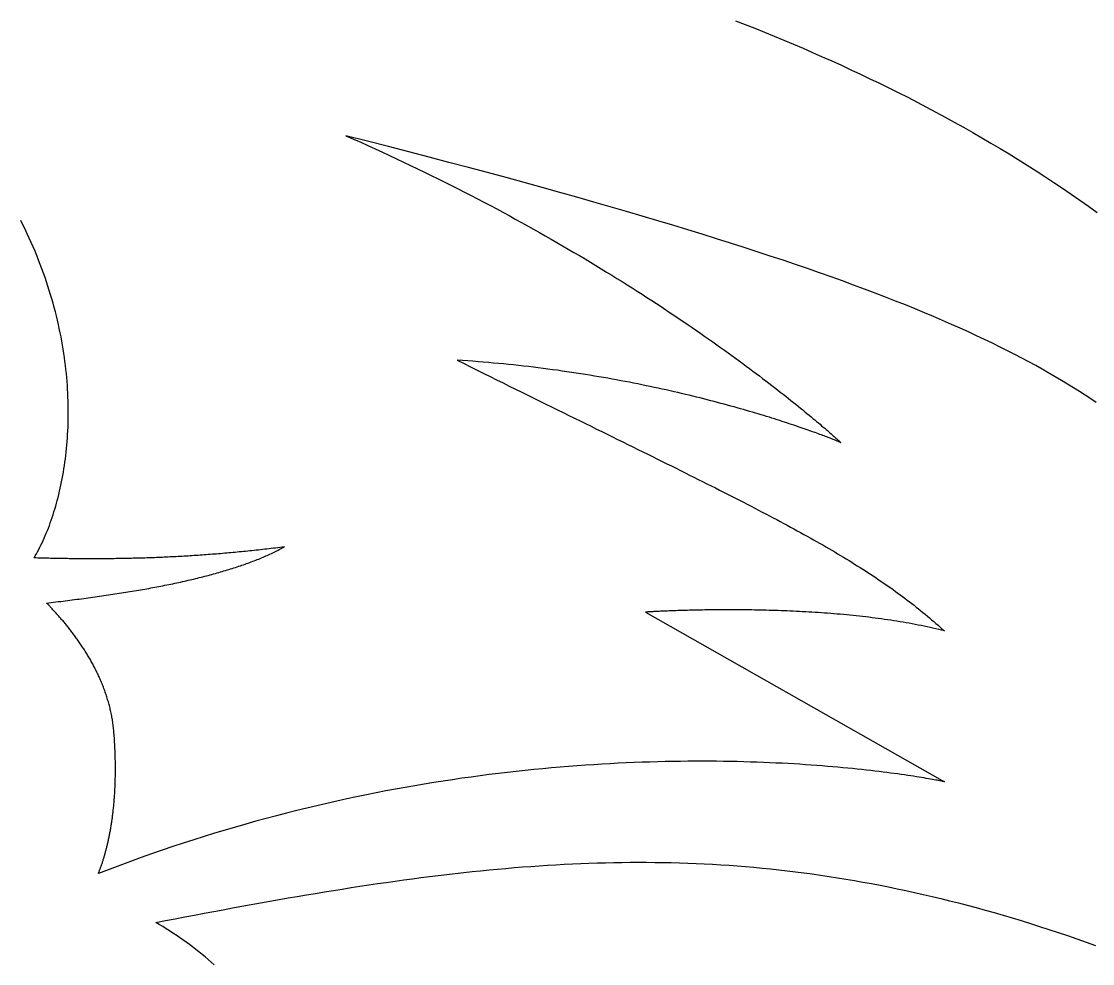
# Model space of a CAD drawing. Extents: x 5 to 105, y 2 to 136.
# Drawn here: x 74.37 to 82.95, y 95.06 to 102.6 of the extents above; entities that cross this region are included whole.
import ezdxf

# ---------------------------------------------------------------- set-up
doc = ezdxf.new("R2010")
doc.units = 0
doc.layers.get('0').update_dxf_attribs({"linetype": 'CONTINUOUS'})

msp = doc.modelspace()

# ---------------------------------------------------------------- linework, layer by layer
at = {"color": 7}
msp.add_lwpolyline([(79.3676, 97.8715), (81.7599, 96.5143)], dxfattribs=at)
for points in [[(80.0867, 102.603, 0), (80.1643, 102.573, 0), (80.2418, 102.543, 0), (80.3193, 102.512, 0), (80.3966, 102.48, 0), (80.4739, 102.448, 0), (80.5511, 102.416, 0), (80.6282, 102.383, 0), (80.7052, 102.35, 0), (80.782, 102.316, 0), (80.8587, 102.282, 0), (80.9353, 102.247, 0), (81.0117, 102.212, 0), (81.0879, 102.176, 0), (81.164, 102.14, 0), (81.2399, 102.104, 0), (81.3156, 102.067, 0), (81.3911, 102.029, 0), (81.4664, 101.991, 0), (81.5415, 101.952, 0), (81.6163, 101.913, 0), (81.691, 101.873, 0), (81.7654, 101.833, 0), (81.8395, 101.793, 0), (81.9134, 101.751, 0), (81.987, 101.71, 0), (82.0603, 101.667, 0), (82.1333, 101.625, 0), (82.2061, 101.581, 0), (82.2785, 101.538, 0), (82.3506, 101.493, 0), (82.4224, 101.448, 0), (82.4939, 101.403, 0), (82.565, 101.357, 0), (82.6358, 101.31, 0), (82.7062, 101.263, 0), (82.7762, 101.216, 0), (82.8459, 101.168, 0), (82.9152, 101.119, 0), (82.984, 101.07, 0)], [(82.9769, 99.5485, 0), (82.9326, 99.5781, 0), (82.8875, 99.6077, 0), (82.8415, 99.6372, 0), (82.7945, 99.6667, 0), (82.7466, 99.6962, 0), (82.6977, 99.7257, 0), (82.6477, 99.7552, 0), (82.5967, 99.7848, 0), (82.5445, 99.8143, 0), (82.4912, 99.8439, 0), (82.4367, 99.8736, 0), (82.3809, 99.9032, 0), (82.3239, 99.933, 0), (82.2655, 99.9628, 0), (82.2058, 99.9927, 0), (82.1447, 100.023, 0), (82.0821, 100.053, 0), (82.0181, 100.083, 0), (81.9525, 100.113, 0), (81.8854, 100.144, 0), (81.8167, 100.174, 0), (81.7463, 100.205, 0), (81.6743, 100.236, 0), (81.6006, 100.267, 0), (81.5251, 100.298, 0), (81.4478, 100.329, 0), (81.3687, 100.36, 0), (81.2877, 100.392, 0), (81.2048, 100.424, 0), (81.12, 100.456, 0), (81.0332, 100.488, 0), (80.9443, 100.521, 0), (80.8534, 100.553, 0), (80.7604, 100.586, 0), (80.6652, 100.62, 0), (80.5678, 100.653, 0), (80.4682, 100.687, 0), (80.3664, 100.721, 0), (80.2622, 100.755, 0), (80.1557, 100.789, 0), (80.0468, 100.824, 0), (79.9355, 100.859, 0), (79.8217, 100.895, 0), (79.7054, 100.931, 0), (79.5866, 100.967, 0), (79.4652, 101.003, 0), (79.3412, 101.04, 0), (79.2145, 101.077, 0), (79.0851, 101.115, 0), (78.953, 101.153, 0), (78.8181, 101.191, 0), (78.6804, 101.229, 0), (78.5399, 101.268, 0), (78.3964, 101.308, 0), (78.25, 101.348, 0), (78.1007, 101.388, 0), (77.9483, 101.429, 0), (77.7928, 101.47, 0), (77.6343, 101.512, 0), (77.4727, 101.554, 0), (77.3078, 101.596, 0), (77.1398, 101.639, 0), (76.9685, 101.683, 0)], [(76.9685, 101.683, 0), (77.0276, 101.657, 0), (77.0862, 101.631, 0), (77.1445, 101.604, 0), (77.2024, 101.578, 0), (77.2599, 101.552, 0), (77.317, 101.526, 0), (77.3736, 101.499, 0), (77.4299, 101.473, 0), (77.4858, 101.446, 0), (77.5413, 101.419, 0), (77.5964, 101.393, 0), (77.651, 101.366, 0), (77.7053, 101.339, 0), (77.7591, 101.313, 0), (77.8126, 101.286, 0), (77.8656, 101.259, 0), (77.9183, 101.232, 0), (77.9705, 101.205, 0), (78.0223, 101.178, 0), (78.0736, 101.151, 0), (78.1246, 101.125, 0), (78.1752, 101.098, 0), (78.2253, 101.071, 0), (78.275, 101.044, 0), (78.3243, 101.017, 0), (78.3732, 100.99, 0), (78.4216, 100.963, 0), (78.4696, 100.937, 0), (78.5172, 100.91, 0), (78.5644, 100.883, 0), (78.6112, 100.856, 0), (78.6575, 100.83, 0), (78.7034, 100.803, 0), (78.7488, 100.777, 0), (78.7938, 100.75, 0), (78.8384, 100.724, 0), (78.8826, 100.698, 0), (78.9263, 100.672, 0), (78.9696, 100.645, 0), (79.0124, 100.619, 0), (79.0548, 100.593, 0), (79.0968, 100.568, 0), (79.1383, 100.542, 0), (79.1794, 100.516, 0), (79.22, 100.491, 0), (79.2602, 100.465, 0), (79.2999, 100.44, 0), (79.3392, 100.415, 0), (79.3781, 100.39, 0), (79.4165, 100.365, 0), (79.4544, 100.34, 0), (79.4919, 100.316, 0), (79.529, 100.291, 0), (79.5656, 100.267, 0), (79.6017, 100.243, 0), (79.6374, 100.219, 0), (79.6726, 100.195, 0), (79.7073, 100.171, 0), (79.7416, 100.148, 0), (79.7755, 100.124, 0), (79.8088, 100.101, 0), (79.8418, 100.078, 0), (79.8742, 100.056, 0), (79.9062, 100.033, 0), (79.9377, 100.011, 0), (79.9687, 99.9888, 0), (79.9993, 99.9669, 0), (80.0294, 99.9453, 0), (80.059, 99.9238, 0), (80.0882, 99.9026, 0), (80.1169, 99.8817, 0), (80.1451, 99.861, 0), (80.1728, 99.8405, 0), (80.2001, 99.8202, 0), (80.2269, 99.8003, 0), (80.2532, 99.7806, 0), (80.279, 99.7611, 0), (80.3043, 99.7419, 0), (80.3291, 99.723, 0), (80.3535, 99.7044, 0), (80.3774, 99.686, 0), (80.4008, 99.6679, 0), (80.4237, 99.6502, 0), (80.4461, 99.6327, 0), (80.468, 99.6155, 0), (80.4895, 99.5986, 0), (80.5104, 99.5821, 0), (80.5308, 99.5658, 0), (80.5508, 99.5499, 0), (80.5702, 99.5343, 0), (80.5892, 99.519, 0), (80.6077, 99.5041, 0), (80.6256, 99.4895, 0), (80.6431, 99.4752, 0), (80.66, 99.4613, 0), (80.6765, 99.4478, 0), (80.6924, 99.4346, 0), (80.7079, 99.4218, 0), (80.7228, 99.4093, 0), (80.7372, 99.3972, 0), (80.7511, 99.3855, 0), (80.7645, 99.3742, 0), (80.7774, 99.3632, 0), (80.7898, 99.3527, 0), (80.8017, 99.3425, 0), (80.813, 99.3327, 0), (80.8239, 99.3234, 0), (80.8342, 99.3144, 0), (80.844, 99.3059, 0), (80.8533, 99.2978, 0), (80.862, 99.2901, 0), (80.8703, 99.2829, 0), (80.878, 99.276, 0), (80.8852, 99.2697, 0), (80.8919, 99.2637, 0), (80.898, 99.2582, 0), (80.9036, 99.2532, 0), (80.9087, 99.2486, 0), (80.9132, 99.2445, 0), (80.9173, 99.2408, 0), (80.9208, 99.2376, 0), (80.9237, 99.2349, 0), (80.9261, 99.2327, 0), (80.928, 99.231, 0), (80.9294, 99.2297, 0), (80.9302, 99.229, 0), (80.9304, 99.2287, 0)], [(74.4707, 98.3051, 0), (74.4802, 98.3213, 0), (74.4896, 98.3379, 0), (74.4988, 98.3549, 0), (74.508, 98.3722, 0), (74.5171, 98.3899, 0), (74.526, 98.4079, 0), (74.5349, 98.4263, 0), (74.5436, 98.4451, 0), (74.5522, 98.4642, 0), (74.5607, 98.4836, 0), (74.569, 98.5034, 0), (74.5772, 98.5235, 0), (74.5852, 98.5439, 0), (74.5931, 98.5647, 0), (74.6009, 98.5858, 0), (74.6085, 98.6072, 0), (74.6159, 98.6289, 0), (74.6232, 98.651, 0), (74.6303, 98.6734, 0), (74.6372, 98.696, 0), (74.644, 98.719, 0), (74.6506, 98.7422, 0), (74.657, 98.7658, 0), (74.6632, 98.7897, 0), (74.6692, 98.8138, 0), (74.675, 98.8382, 0), (74.6806, 98.8629, 0), (74.686, 98.8879, 0), (74.6912, 98.9132, 0), (74.6962, 98.9387, 0), (74.701, 98.9645, 0), (74.7055, 98.9906, 0), (74.7099, 99.0169, 0), (74.7139, 99.0435, 0), (74.7178, 99.0703, 0), (74.7214, 99.0974, 0), (74.7248, 99.1247, 0), (74.7279, 99.1522, 0), (74.7308, 99.18, 0), (74.7334, 99.2081, 0), (74.7358, 99.2363, 0), (74.7379, 99.2648, 0), (74.7398, 99.2936, 0), (74.7413, 99.3225, 0), (74.7426, 99.3516, 0), (74.7436, 99.381, 0), (74.7444, 99.4106, 0), (74.7448, 99.4404, 0), (74.7449, 99.4703, 0), (74.7448, 99.5005, 0), (74.7443, 99.5309, 0), (74.7436, 99.5615, 0), (74.7425, 99.5922, 0), (74.7411, 99.6232, 0), (74.7394, 99.6543, 0), (74.7374, 99.6856, 0), (74.7351, 99.717, 0), (74.7324, 99.7487, 0), (74.7294, 99.7805, 0), (74.7261, 99.8124, 0), (74.7224, 99.8446, 0), (74.7183, 99.8768, 0), (74.714, 99.9093, 0), (74.7092, 99.9419, 0), (74.7041, 99.9746, 0), (74.6987, 100.007, 0), (74.6928, 100.04, 0), (74.6866, 100.074, 0), (74.6801, 100.107, 0), (74.6731, 100.14, 0), (74.6658, 100.174, 0), (74.6581, 100.207, 0), (74.6499, 100.241, 0), (74.6414, 100.275, 0), (74.6325, 100.309, 0), (74.6232, 100.343, 0), (74.6135, 100.377, 0), (74.6033, 100.411, 0), (74.5928, 100.446, 0), (74.5818, 100.48, 0), (74.5704, 100.515, 0), (74.5586, 100.549, 0), (74.5463, 100.584, 0), (74.5336, 100.619, 0), (74.5204, 100.654, 0), (74.5068, 100.689, 0), (74.4928, 100.724, 0), (74.4783, 100.759, 0), (74.4633, 100.794, 0), (74.4479, 100.829, 0), (74.432, 100.864, 0), (74.4157, 100.899, 0), (74.3988, 100.935, 0), (74.3815, 100.97, 0), (74.3637, 101.005, 0)], [(80.9304, 99.2287, 0), (80.9302, 99.2288, 0), (80.9295, 99.2291, 0), (80.9283, 99.2296, 0), (80.9266, 99.2303, 0), (80.9245, 99.2312, 0), (80.9219, 99.2323, 0), (80.9188, 99.2336, 0), (80.9153, 99.235, 0), (80.9113, 99.2366, 0), (80.9069, 99.2384, 0), (80.902, 99.2404, 0), (80.8966, 99.2426, 0), (80.8908, 99.2449, 0), (80.8845, 99.2474, 0), (80.8778, 99.25, 0), (80.8707, 99.2529, 0), (80.8631, 99.2558, 0), (80.855, 99.259, 0), (80.8466, 99.2622, 0), (80.8377, 99.2657, 0), (80.8283, 99.2692, 0), (80.8186, 99.273, 0), (80.8084, 99.2768, 0), (80.7977, 99.2808, 0), (80.7867, 99.2849, 0), (80.7752, 99.2892, 0), (80.7633, 99.2936, 0), (80.751, 99.2981, 0), (80.7383, 99.3028, 0), (80.7252, 99.3075, 0), (80.7117, 99.3124, 0), (80.6977, 99.3174, 0), (80.6834, 99.3225, 0), (80.6686, 99.3277, 0), (80.6535, 99.333, 0), (80.6379, 99.3384, 0), (80.622, 99.344, 0), (80.6056, 99.3496, 0), (80.5889, 99.3553, 0), (80.5718, 99.3611, 0), (80.5543, 99.367, 0), (80.5364, 99.373, 0), (80.5181, 99.379, 0), (80.4995, 99.3851, 0), (80.4804, 99.3914, 0), (80.461, 99.3977, 0), (80.4413, 99.404, 0), (80.4211, 99.4104, 0), (80.4006, 99.4169, 0), (80.3797, 99.4235, 0), (80.3585, 99.4301, 0), (80.3369, 99.4368, 0), (80.3149, 99.4435, 0), (80.2926, 99.4503, 0), (80.27, 99.4571, 0), (80.2469, 99.464, 0), (80.2236, 99.4709, 0), (80.1999, 99.4778, 0), (80.1758, 99.4848, 0), (80.1514, 99.4918, 0), (80.1267, 99.4989, 0), (80.1016, 99.506, 0), (80.0762, 99.5131, 0), (80.0504, 99.5202, 0), (80.0243, 99.5273, 0), (79.9979, 99.5345, 0), (79.9712, 99.5417, 0), (79.9442, 99.5489, 0), (79.9168, 99.556, 0), (79.8891, 99.5632, 0), (79.8611, 99.5704, 0), (79.8328, 99.5776, 0), (79.8041, 99.5848, 0), (79.7752, 99.592, 0), (79.7459, 99.5992, 0), (79.7164, 99.6063, 0), (79.6865, 99.6135, 0), (79.6564, 99.6206, 0), (79.6259, 99.6277, 0), (79.5952, 99.6348, 0), (79.5641, 99.6418, 0), (79.5328, 99.6489, 0), (79.5012, 99.6559, 0), (79.4693, 99.6628, 0), (79.4371, 99.6697, 0), (79.4046, 99.6766, 0), (79.3718, 99.6834, 0), (79.3388, 99.6902, 0), (79.3055, 99.6969, 0), (79.2719, 99.7036, 0), (79.2381, 99.7102, 0), (79.204, 99.7168, 0), (79.1696, 99.7233, 0), (79.135, 99.7297, 0), (79.1001, 99.7361, 0), (79.0649, 99.7424, 0), (79.0295, 99.7486, 0), (78.9938, 99.7548, 0), (78.9579, 99.7608, 0), (78.9217, 99.7668, 0), (78.8853, 99.7727, 0), (78.8487, 99.7785, 0), (78.8118, 99.7843, 0), (78.7746, 99.7899, 0), (78.7372, 99.7954, 0), (78.6996, 99.8008, 0), (78.6618, 99.8062, 0), (78.6237, 99.8114, 0), (78.5854, 99.8165, 0), (78.5469, 99.8215, 0), (78.5081, 99.8264, 0), (78.4692, 99.8312, 0), (78.43, 99.8358, 0), (78.3906, 99.8404, 0), (78.3509, 99.8448, 0), (78.3111, 99.849, 0), (78.2711, 99.8532, 0), (78.2308, 99.8572, 0), (78.1904, 99.8611, 0), (78.1497, 99.8648, 0), (78.1089, 99.8684, 0), (78.0678, 99.8718, 0), (78.0266, 99.8751, 0), (77.9851, 99.8783, 0), (77.9435, 99.8813, 0), (77.9017, 99.8841, 0), (77.8597, 99.8868, 0)], [(77.8597, 99.8868, 0), (77.9135, 99.86, 0), (77.9668, 99.8336, 0), (78.0196, 99.8074, 0), (78.0719, 99.7815, 0), (78.1237, 99.7558, 0), (78.175, 99.7304, 0), (78.2258, 99.7053, 0), (78.2761, 99.6805, 0), (78.326, 99.6559, 0), (78.3753, 99.6315, 0), (78.4242, 99.6074, 0), (78.4725, 99.5836, 0), (78.5205, 99.56, 0), (78.5679, 99.5366, 0), (78.6149, 99.5135, 0), (78.6614, 99.4906, 0), (78.7074, 99.4679, 0), (78.753, 99.4455, 0), (78.7982, 99.4233, 0), (78.8429, 99.4013, 0), (78.8871, 99.3796, 0), (78.9309, 99.3581, 0), (78.9743, 99.3367, 0), (79.0172, 99.3156, 0), (79.0597, 99.2947, 0), (79.1018, 99.274, 0), (79.1435, 99.2535, 0), (79.1847, 99.2333, 0), (79.2255, 99.2132, 0), (79.2659, 99.1933, 0), (79.3059, 99.1736, 0), (79.3455, 99.1541, 0), (79.3846, 99.1347, 0), (79.4234, 99.1156, 0), (79.4618, 99.0966, 0), (79.4998, 99.0778, 0), (79.5374, 99.0592, 0), (79.5746, 99.0407, 0), (79.6114, 99.0225, 0), (79.6478, 99.0043, 0), (79.6839, 98.9864, 0), (79.7196, 98.9686, 0), (79.7549, 98.9509, 0), (79.7899, 98.9335, 0), (79.8245, 98.9161, 0), (79.8587, 98.8989, 0), (79.8926, 98.8819, 0), (79.9262, 98.865, 0), (79.9593, 98.8482, 0), (79.9922, 98.8316, 0), (80.0247, 98.8151, 0), (80.0568, 98.7987, 0), (80.0887, 98.7824, 0), (80.1202, 98.7663, 0), (80.1513, 98.7503, 0), (80.1822, 98.7344, 0), (80.2127, 98.7187, 0), (80.2429, 98.703, 0), (80.2728, 98.6874, 0), (80.3024, 98.672, 0), (80.3316, 98.6566, 0), (80.3606, 98.6414, 0), (80.3893, 98.6262, 0), (80.4177, 98.6112, 0), (80.4457, 98.5962, 0), (80.4735, 98.5813, 0), (80.501, 98.5665, 0), (80.5283, 98.5518, 0), (80.5552, 98.5372, 0), (80.5819, 98.5226, 0), (80.6083, 98.5081, 0), (80.6344, 98.4937, 0), (80.6603, 98.4794, 0), (80.6859, 98.4651, 0), (80.7112, 98.4508, 0), (80.7363, 98.4367, 0), (80.7612, 98.4226, 0), (80.7858, 98.4085, 0), (80.8101, 98.3945, 0), (80.8342, 98.3805, 0), (80.8581, 98.3666, 0), (80.8817, 98.3527, 0), (80.9051, 98.3388, 0), (80.9283, 98.325, 0), (80.9513, 98.3112, 0), (80.974, 98.2975, 0), (80.9965, 98.2837, 0), (81.0188, 98.27, 0), (81.0409, 98.2563, 0), (81.0628, 98.2427, 0), (81.0845, 98.229, 0), (81.106, 98.2154, 0), (81.1273, 98.2017, 0), (81.1484, 98.1881, 0), (81.1693, 98.1744, 0), (81.1901, 98.1608, 0), (81.2106, 98.1471, 0), (81.231, 98.1335, 0), (81.2512, 98.1198, 0), (81.2712, 98.1061, 0), (81.2911, 98.0924, 0), (81.3108, 98.0787, 0), (81.3303, 98.065, 0), (81.3497, 98.0512, 0), (81.3689, 98.0374, 0), (81.388, 98.0236, 0), (81.4069, 98.0098, 0), (81.4257, 97.9959, 0), (81.4443, 97.9819, 0), (81.4628, 97.9679, 0), (81.4812, 97.9539, 0), (81.4994, 97.9398, 0), (81.5175, 97.9257, 0), (81.5355, 97.9115, 0), (81.5534, 97.8973, 0), (81.5712, 97.883, 0), (81.5888, 97.8686, 0), (81.6063, 97.8542, 0), (81.6238, 97.8397, 0), (81.6411, 97.8251, 0), (81.6583, 97.8105, 0), (81.6755, 97.7957, 0), (81.6925, 97.7809, 0), (81.7095, 97.766, 0), (81.7264, 97.751, 0), (81.7431, 97.736, 0), (81.7599, 97.7208, 0)], [(76.4751, 98.3926, 0), (76.4575, 98.3904, 0), (76.44, 98.3882, 0), (76.4225, 98.3861, 0), (76.405, 98.3839, 0), (76.3876, 98.3819, 0), (76.3703, 98.3798, 0), (76.3529, 98.3778, 0), (76.3356, 98.3758, 0), (76.3184, 98.3738, 0), (76.3011, 98.3719, 0), (76.2839, 98.37, 0), (76.2668, 98.3681, 0), (76.2497, 98.3663, 0), (76.2326, 98.3644, 0), (76.2156, 98.3627, 0), (76.1986, 98.3609, 0), (76.1816, 98.3592, 0), (76.1647, 98.3575, 0), (76.1478, 98.3558, 0), (76.131, 98.3541, 0), (76.1141, 98.3525, 0), (76.0973, 98.3509, 0), (76.0806, 98.3493, 0), (76.0639, 98.3478, 0), (76.0472, 98.3463, 0), (76.0306, 98.3448, 0), (76.0139, 98.3433, 0), (75.9974, 98.3419, 0), (75.9808, 98.3405, 0), (75.9643, 98.3391, 0), (75.9478, 98.3377, 0), (75.9314, 98.3364, 0), (75.9149, 98.3351, 0), (75.8986, 98.3338, 0), (75.8822, 98.3326, 0), (75.8659, 98.3313, 0), (75.8496, 98.3301, 0), (75.8333, 98.329, 0), (75.8171, 98.3278, 0), (75.8009, 98.3267, 0), (75.7847, 98.3256, 0), (75.7685, 98.3245, 0), (75.7524, 98.3234, 0), (75.7363, 98.3224, 0), (75.7203, 98.3214, 0), (75.7042, 98.3204, 0), (75.6882, 98.3194, 0), (75.6722, 98.3185, 0), (75.6563, 98.3176, 0), (75.6404, 98.3167, 0), (75.6245, 98.3158, 0), (75.6086, 98.315, 0), (75.5927, 98.3142, 0), (75.5769, 98.3134, 0), (75.5611, 98.3126, 0), (75.5453, 98.3118, 0), (75.5296, 98.3111, 0), (75.5139, 98.3104, 0), (75.4982, 98.3097, 0), (75.4825, 98.309, 0), (75.4668, 98.3084, 0), (75.4512, 98.3077, 0), (75.4356, 98.3071, 0), (75.42, 98.3065, 0), (75.4045, 98.306, 0), (75.3889, 98.3054, 0), (75.3734, 98.3049, 0), (75.3579, 98.3044, 0), (75.3424, 98.3039, 0), (75.327, 98.3035, 0), (75.3115, 98.303, 0), (75.2961, 98.3026, 0), (75.2807, 98.3022, 0), (75.2653, 98.3018, 0), (75.25, 98.3014, 0), (75.2347, 98.3011, 0), (75.2193, 98.3008, 0), (75.204, 98.3005, 0), (75.1888, 98.3002, 0), (75.1735, 98.2999, 0), (75.1582, 98.2996, 0), (75.143, 98.2994, 0), (75.1278, 98.2992, 0), (75.1126, 98.299, 0), (75.0974, 98.2988, 0), (75.0823, 98.2986, 0), (75.0671, 98.2985, 0), (75.052, 98.2984, 0), (75.0369, 98.2982, 0), (75.0218, 98.2981, 0), (75.0067, 98.2981, 0), (74.9916, 98.298, 0), (74.9765, 98.298, 0), (74.9615, 98.2979, 0), (74.9465, 98.2979, 0), (74.9314, 98.2979, 0), (74.9164, 98.2979, 0), (74.9014, 98.298, 0), (74.8864, 98.298, 0), (74.8715, 98.2981, 0), (74.8565, 98.2982, 0), (74.8416, 98.2983, 0), (74.8266, 98.2984, 0), (74.8117, 98.2985, 0), (74.7968, 98.2986, 0), (74.7819, 98.2988, 0), (74.767, 98.299, 0), (74.7521, 98.2991, 0), (74.7372, 98.2993, 0), (74.7224, 98.2995, 0), (74.7075, 98.2998, 0), (74.6926, 98.3, 0), (74.6778, 98.3003, 0), (74.663, 98.3005, 0), (74.6481, 98.3008, 0), (74.6333, 98.3011, 0), (74.6185, 98.3014, 0), (74.6037, 98.3017, 0), (74.5889, 98.302, 0), (74.5741, 98.3024, 0), (74.5593, 98.3027, 0), (74.5445, 98.3031, 0), (74.5298, 98.3035, 0), (74.515, 98.3038, 0), (74.5002, 98.3042, 0), (74.4854, 98.3047, 0), (74.4707, 98.3051, 0)], [(74.5704, 97.9441, 0), (74.5894, 97.9463, 0), (74.6084, 97.9485, 0), (74.6273, 97.9507, 0), (74.6462, 97.953, 0), (74.665, 97.9552, 0), (74.6838, 97.9575, 0), (74.7025, 97.9598, 0), (74.7211, 97.9621, 0), (74.7398, 97.9644, 0), (74.7583, 97.9667, 0), (74.7768, 97.969, 0), (74.7953, 97.9714, 0), (74.8137, 97.9737, 0), (74.8321, 97.9761, 0), (74.8504, 97.9785, 0), (74.8686, 97.9809, 0), (74.8868, 97.9834, 0), (74.905, 97.9858, 0), (74.9231, 97.9883, 0), (74.9411, 97.9908, 0), (74.9591, 97.9933, 0), (74.977, 97.9958, 0), (74.9949, 97.9983, 0), (75.0127, 98.0008, 0), (75.0304, 98.0034, 0), (75.0481, 98.006, 0), (75.0658, 98.0086, 0), (75.0833, 98.0112, 0), (75.1009, 98.0138, 0), (75.1183, 98.0165, 0), (75.1357, 98.0191, 0), (75.1531, 98.0218, 0), (75.1704, 98.0245, 0), (75.1876, 98.0273, 0), (75.2048, 98.03, 0), (75.2219, 98.0328, 0), (75.2389, 98.0356, 0), (75.2559, 98.0384, 0), (75.2728, 98.0412, 0), (75.2897, 98.044, 0), (75.3065, 98.0469, 0), (75.3232, 98.0498, 0), (75.3399, 98.0527, 0), (75.3565, 98.0556, 0), (75.373, 98.0586, 0), (75.3895, 98.0616, 0), (75.4059, 98.0646, 0), (75.4223, 98.0676, 0), (75.4385, 98.0706, 0), (75.4548, 98.0737, 0), (75.4709, 98.0768, 0), (75.487, 98.0799, 0), (75.503, 98.083, 0), (75.519, 98.0861, 0), (75.5348, 98.0893, 0), (75.5506, 98.0925, 0), (75.5664, 98.0957, 0), (75.5821, 98.099, 0), (75.5977, 98.1023, 0), (75.6132, 98.1055, 0), (75.6287, 98.1089, 0), (75.6441, 98.1122, 0), (75.6594, 98.1156, 0), (75.6746, 98.119, 0), (75.6898, 98.1224, 0), (75.7049, 98.1258, 0), (75.72, 98.1293, 0), (75.7349, 98.1328, 0), (75.7498, 98.1363, 0), (75.7646, 98.1399, 0), (75.7794, 98.1435, 0), (75.794, 98.1471, 0), (75.8086, 98.1507, 0), (75.8231, 98.1544, 0), (75.8376, 98.158, 0), (75.8519, 98.1618, 0), (75.8662, 98.1655, 0), (75.8804, 98.1693, 0), (75.8946, 98.1731, 0), (75.9086, 98.1769, 0), (75.9226, 98.1808, 0), (75.9365, 98.1846, 0), (75.9503, 98.1885, 0), (75.9641, 98.1925, 0), (75.9777, 98.1965, 0), (75.9913, 98.2005, 0), (76.0048, 98.2045, 0), (76.0183, 98.2086, 0), (76.0316, 98.2126, 0), (76.0449, 98.2168, 0), (76.0581, 98.2209, 0), (76.0712, 98.2251, 0), (76.0842, 98.2293, 0), (76.0971, 98.2336, 0), (76.11, 98.2378, 0), (76.1227, 98.2422, 0), (76.1354, 98.2465, 0), (76.148, 98.2509, 0), (76.1605, 98.2553, 0), (76.173, 98.2597, 0), (76.1853, 98.2642, 0), (76.1976, 98.2687, 0), (76.2097, 98.2732, 0), (76.2218, 98.2778, 0), (76.2338, 98.2824, 0), (76.2457, 98.287, 0), (76.2576, 98.2917, 0), (76.2693, 98.2964, 0), (76.281, 98.3012, 0), (76.2925, 98.3059, 0), (76.304, 98.3107, 0), (76.3154, 98.3156, 0), (76.3267, 98.3205, 0), (76.3379, 98.3254, 0), (76.349, 98.3303, 0), (76.36, 98.3353, 0), (76.3709, 98.3403, 0), (76.3818, 98.3454, 0), (76.3925, 98.3505, 0), (76.4032, 98.3556, 0), (76.4137, 98.3608, 0), (76.4242, 98.366, 0), (76.4346, 98.3712, 0), (76.4448, 98.3765, 0), (76.455, 98.3818, 0), (76.4651, 98.3872, 0), (76.4751, 98.3926, 0)], [(75.1108, 96.9051, 0), (75.1099, 96.9158, 0), (75.1089, 96.9265, 0), (75.1079, 96.9372, 0), (75.1067, 96.9478, 0), (75.1055, 96.9584, 0), (75.1042, 96.9689, 0), (75.1027, 96.9795, 0), (75.1012, 96.99, 0), (75.0996, 97.0004, 0), (75.0979, 97.0108, 0), (75.0962, 97.0212, 0), (75.0943, 97.0316, 0), (75.0924, 97.0419, 0), (75.0903, 97.0522, 0), (75.0882, 97.0625, 0), (75.086, 97.0727, 0), (75.0838, 97.0829, 0), (75.0814, 97.0931, 0), (75.079, 97.1032, 0), (75.0765, 97.1133, 0), (75.0739, 97.1233, 0), (75.0712, 97.1333, 0), (75.0685, 97.1433, 0), (75.0657, 97.1533, 0), (75.0628, 97.1632, 0), (75.0599, 97.1731, 0), (75.0568, 97.1829, 0), (75.0537, 97.1927, 0), (75.0506, 97.2025, 0), (75.0474, 97.2122, 0), (75.0441, 97.2219, 0), (75.0407, 97.2315, 0), (75.0373, 97.2411, 0), (75.0338, 97.2507, 0), (75.0303, 97.2603, 0), (75.0266, 97.2698, 0), (75.023, 97.2792, 0), (75.0192, 97.2886, 0), (75.0155, 97.298, 0), (75.0116, 97.3074, 0), (75.0077, 97.3167, 0), (75.0038, 97.3259, 0), (74.9997, 97.3352, 0), (74.9957, 97.3443, 0), (74.9916, 97.3535, 0), (74.9874, 97.3626, 0), (74.9832, 97.3717, 0), (74.9789, 97.3807, 0), (74.9746, 97.3897, 0), (74.9702, 97.3986, 0), (74.9658, 97.4075, 0), (74.9613, 97.4163, 0), (74.9568, 97.4251, 0), (74.9523, 97.4339, 0), (74.9477, 97.4426, 0), (74.9431, 97.4513, 0), (74.9384, 97.46, 0), (74.9337, 97.4686, 0), (74.929, 97.4771, 0), (74.9242, 97.4856, 0), (74.9193, 97.4941, 0), (74.9145, 97.5025, 0), (74.9096, 97.5109, 0), (74.9047, 97.5192, 0), (74.8997, 97.5275, 0), (74.8947, 97.5357, 0), (74.8897, 97.5439, 0), (74.8847, 97.5521, 0), (74.8796, 97.5602, 0), (74.8745, 97.5683, 0), (74.8693, 97.5763, 0), (74.8642, 97.5842, 0), (74.859, 97.5921, 0), (74.8538, 97.6, 0), (74.8486, 97.6078, 0), (74.8433, 97.6156, 0), (74.8381, 97.6233, 0), (74.8328, 97.631, 0), (74.8275, 97.6387, 0), (74.8221, 97.6462, 0), (74.8168, 97.6538, 0), (74.8114, 97.6613, 0), (74.8061, 97.6687, 0), (74.8007, 97.6761, 0), (74.7953, 97.6834, 0), (74.7899, 97.6907, 0), (74.7844, 97.698, 0), (74.779, 97.7052, 0), (74.7736, 97.7123, 0), (74.7681, 97.7194, 0), (74.7627, 97.7264, 0), (74.7572, 97.7334, 0), (74.7518, 97.7403, 0), (74.7463, 97.7472, 0), (74.7408, 97.7541, 0), (74.7354, 97.7608, 0), (74.7299, 97.7676, 0), (74.7244, 97.7742, 0), (74.7189, 97.7809, 0), (74.7135, 97.7874, 0), (74.708, 97.794, 0), (74.7026, 97.8004, 0), (74.6971, 97.8068, 0), (74.6917, 97.8132, 0), (74.6862, 97.8195, 0), (74.6808, 97.8257, 0), (74.6754, 97.8319, 0), (74.6699, 97.8381, 0), (74.6645, 97.8442, 0), (74.6592, 97.8502, 0), (74.6538, 97.8562, 0), (74.6484, 97.8621, 0), (74.6431, 97.8679, 0), (74.6378, 97.8738, 0), (74.6324, 97.8795, 0), (74.6271, 97.8852, 0), (74.6219, 97.8908, 0), (74.6166, 97.8964, 0), (74.6114, 97.9019, 0), (74.6062, 97.9074, 0), (74.601, 97.9128, 0), (74.5958, 97.9182, 0), (74.5907, 97.9235, 0), (74.5856, 97.9287, 0), (74.5805, 97.9339, 0), (74.5755, 97.939, 0), (74.5704, 97.9441, 0)], [(81.7599, 97.7208, 0), (81.7373, 97.7266, 0), (81.7145, 97.7322, 0), (81.6915, 97.7377, 0), (81.6684, 97.7431, 0), (81.6452, 97.7484, 0), (81.6218, 97.7535, 0), (81.5982, 97.7585, 0), (81.5745, 97.7634, 0), (81.5506, 97.7682, 0), (81.5267, 97.7729, 0), (81.5026, 97.7775, 0), (81.4784, 97.7819, 0), (81.454, 97.7863, 0), (81.4296, 97.7905, 0), (81.4051, 97.7946, 0), (81.3804, 97.7986, 0), (81.3557, 97.8025, 0), (81.3309, 97.8063, 0), (81.306, 97.81, 0), (81.281, 97.8136, 0), (81.256, 97.8171, 0), (81.2309, 97.8204, 0), (81.2058, 97.8237, 0), (81.1806, 97.8269, 0), (81.1553, 97.83, 0), (81.13, 97.833, 0), (81.1047, 97.8359, 0), (81.0793, 97.8387, 0), (81.054, 97.8414, 0), (81.0286, 97.8441, 0), (81.0032, 97.8466, 0), (80.9778, 97.849, 0), (80.9523, 97.8514, 0), (80.9269, 97.8537, 0), (80.9015, 97.8559, 0), (80.8762, 97.858, 0), (80.8508, 97.86, 0), (80.8255, 97.862, 0), (80.8002, 97.8638, 0), (80.7749, 97.8656, 0), (80.7497, 97.8674, 0), (80.7246, 97.869, 0), (80.6995, 97.8706, 0), (80.6744, 97.8721, 0), (80.6494, 97.8735, 0), (80.6245, 97.8749, 0), (80.5997, 97.8762, 0), (80.575, 97.8774, 0), (80.5503, 97.8785, 0), (80.5258, 97.8796, 0), (80.5013, 97.8807, 0), (80.477, 97.8816, 0), (80.4527, 97.8825, 0), (80.4286, 97.8834, 0), (80.4046, 97.8842, 0), (80.3807, 97.8849, 0), (80.357, 97.8856, 0), (80.3334, 97.8862, 0), (80.31, 97.8868, 0), (80.2867, 97.8873, 0), (80.2635, 97.8877, 0), (80.2406, 97.8882, 0), (80.2178, 97.8885, 0), (80.1951, 97.8889, 0), (80.1727, 97.8891, 0), (80.1504, 97.8894, 0), (80.1284, 97.8896, 0), (80.1065, 97.8897, 0), (80.0848, 97.8898, 0), (80.0634, 97.8899, 0), (80.0421, 97.8899, 0), (80.0211, 97.8899, 0), (80.0003, 97.8899, 0), (79.9797, 97.8898, 0), (79.9594, 97.8897, 0), (79.9393, 97.8896, 0), (79.9194, 97.8894, 0), (79.8998, 97.8892, 0), (79.8805, 97.889, 0), (79.8614, 97.8887, 0), (79.8426, 97.8885, 0), (79.8241, 97.8882, 0), (79.8059, 97.8879, 0), (79.7879, 97.8875, 0), (79.7702, 97.8872, 0), (79.7529, 97.8868, 0), (79.7358, 97.8864, 0), (79.7191, 97.886, 0), (79.7026, 97.8856, 0), (79.6865, 97.8851, 0), (79.6707, 97.8847, 0), (79.6553, 97.8842, 0), (79.6402, 97.8838, 0), (79.6254, 97.8833, 0), (79.611, 97.8828, 0), (79.5969, 97.8823, 0), (79.5832, 97.8818, 0), (79.5699, 97.8813, 0), (79.5569, 97.8808, 0), (79.5443, 97.8803, 0), (79.5321, 97.8798, 0), (79.5203, 97.8793, 0), (79.5088, 97.8789, 0), (79.4978, 97.8784, 0), (79.4872, 97.8779, 0), (79.477, 97.8774, 0), (79.4672, 97.877, 0), (79.4578, 97.8765, 0), (79.4489, 97.8761, 0), (79.4404, 97.8756, 0), (79.4323, 97.8752, 0), (79.4247, 97.8748, 0), (79.4175, 97.8744, 0), (79.4108, 97.8741, 0), (79.4045, 97.8737, 0), (79.3988, 97.8734, 0), (79.3935, 97.8731, 0), (79.3886, 97.8728, 0), (79.3843, 97.8726, 0), (79.3804, 97.8723, 0), (79.3771, 97.8721, 0), (79.3742, 97.872, 0), (79.3718, 97.8718, 0), (79.37, 97.8717, 0), (79.3687, 97.8716, 0), (79.3679, 97.8716, 0), (79.3676, 97.8715, 0)], [(74.9859, 95.7796, 0), (74.9879, 95.7846, 0), (74.9899, 95.7897, 0), (74.9919, 95.7948, 0), (74.9938, 95.8, 0), (74.9958, 95.8053, 0), (74.9978, 95.8105, 0), (74.9998, 95.8159, 0), (75.0018, 95.8213, 0), (75.0038, 95.8268, 0), (75.0057, 95.8323, 0), (75.0077, 95.8379, 0), (75.0097, 95.8435, 0), (75.0116, 95.8492, 0), (75.0136, 95.8549, 0), (75.0155, 95.8607, 0), (75.0175, 95.8666, 0), (75.0194, 95.8725, 0), (75.0213, 95.8785, 0), (75.0232, 95.8845, 0), (75.0252, 95.8906, 0), (75.0271, 95.8967, 0), (75.029, 95.9029, 0), (75.0308, 95.9092, 0), (75.0327, 95.9155, 0), (75.0346, 95.9219, 0), (75.0365, 95.9283, 0), (75.0383, 95.9348, 0), (75.0401, 95.9413, 0), (75.042, 95.9479, 0), (75.0438, 95.9546, 0), (75.0456, 95.9613, 0), (75.0474, 95.9681, 0), (75.0492, 95.975, 0), (75.051, 95.9819, 0), (75.0527, 95.9888, 0), (75.0545, 95.9958, 0), (75.0562, 96.0029, 0), (75.0579, 96.0101, 0), (75.0596, 96.0173, 0), (75.0613, 96.0245, 0), (75.063, 96.0319, 0), (75.0646, 96.0392, 0), (75.0663, 96.0467, 0), (75.0679, 96.0542, 0), (75.0695, 96.0618, 0), (75.0711, 96.0694, 0), (75.0727, 96.0771, 0), (75.0742, 96.0848, 0), (75.0758, 96.0926, 0), (75.0773, 96.1005, 0), (75.0788, 96.1085, 0), (75.0803, 96.1165, 0), (75.0817, 96.1245, 0), (75.0832, 96.1326, 0), (75.0846, 96.1408, 0), (75.086, 96.1491, 0), (75.0874, 96.1574, 0), (75.0887, 96.1658, 0), (75.0901, 96.1742, 0), (75.0914, 96.1827, 0), (75.0927, 96.1913, 0), (75.094, 96.1999, 0), (75.0952, 96.2086, 0), (75.0965, 96.2174, 0), (75.0977, 96.2262, 0), (75.0988, 96.2351, 0), (75.1, 96.244, 0), (75.1011, 96.253, 0), (75.1022, 96.2621, 0), (75.1033, 96.2713, 0), (75.1044, 96.2805, 0), (75.1054, 96.2898, 0), (75.1064, 96.2991, 0), (75.1073, 96.3085, 0), (75.1083, 96.318, 0), (75.1092, 96.3275, 0), (75.1101, 96.3371, 0), (75.111, 96.3468, 0), (75.1118, 96.3565, 0), (75.1126, 96.3663, 0), (75.1134, 96.3762, 0), (75.1141, 96.3862, 0), (75.1148, 96.3962, 0), (75.1155, 96.4062, 0), (75.1162, 96.4164, 0), (75.1168, 96.4266, 0), (75.1174, 96.4369, 0), (75.1179, 96.4472, 0), (75.1185, 96.4576, 0), (75.1189, 96.4681, 0), (75.1194, 96.4786, 0), (75.1198, 96.4893, 0), (75.1202, 96.4999, 0), (75.1206, 96.5107, 0), (75.1209, 96.5215, 0), (75.1212, 96.5324, 0), (75.1214, 96.5434, 0), (75.1216, 96.5544, 0), (75.1218, 96.5655, 0), (75.122, 96.5767, 0), (75.1221, 96.5879, 0), (75.1221, 96.5992, 0), (75.1222, 96.6106, 0), (75.1222, 96.622, 0), (75.1221, 96.6336, 0), (75.122, 96.6451, 0), (75.1219, 96.6568, 0), (75.1218, 96.6685, 0), (75.1216, 96.6803, 0), (75.1213, 96.6922, 0), (75.121, 96.7042, 0), (75.1207, 96.7162, 0), (75.1204, 96.7283, 0), (75.12, 96.7404, 0), (75.1195, 96.7527, 0), (75.119, 96.765, 0), (75.1185, 96.7773, 0), (75.1179, 96.7898, 0), (75.1173, 96.8023, 0), (75.1166, 96.8149, 0), (75.1159, 96.8276, 0), (75.1152, 96.8403, 0), (75.1144, 96.8531, 0), (75.1136, 96.866, 0), (75.1127, 96.879, 0), (75.1117, 96.892, 0), (75.1108, 96.9051, 0)], [(81.7599, 96.5143, 0), (81.7593, 96.5145, 0), (81.7575, 96.5148, 0), (81.7546, 96.5154, 0), (81.7506, 96.5163, 0), (81.7454, 96.5173, 0), (81.7391, 96.5186, 0), (81.7317, 96.5201, 0), (81.7231, 96.5218, 0), (81.7135, 96.5236, 0), (81.7027, 96.5257, 0), (81.6909, 96.5279, 0), (81.6779, 96.5302, 0), (81.6639, 96.5328, 0), (81.6489, 96.5355, 0), (81.6327, 96.5383, 0), (81.6155, 96.5412, 0), (81.5973, 96.5443, 0), (81.578, 96.5475, 0), (81.5577, 96.5508, 0), (81.5364, 96.5542, 0), (81.5141, 96.5577, 0), (81.4907, 96.5612, 0), (81.4664, 96.5649, 0), (81.4411, 96.5686, 0), (81.4148, 96.5723, 0), (81.3875, 96.5761, 0), (81.3592, 96.58, 0), (81.33, 96.5839, 0), (81.2999, 96.5878, 0), (81.2688, 96.5917, 0), (81.2367, 96.5957, 0), (81.2038, 96.5996, 0), (81.1699, 96.6036, 0), (81.1351, 96.6075, 0), (81.0994, 96.6114, 0), (81.0628, 96.6152, 0), (81.0253, 96.6191, 0), (80.9869, 96.6229, 0), (80.9477, 96.6266, 0), (80.9075, 96.6302, 0), (80.8666, 96.6338, 0), (80.8248, 96.6373, 0), (80.7821, 96.6407, 0), (80.7386, 96.6441, 0), (80.6943, 96.6473, 0), (80.6491, 96.6504, 0), (80.6032, 96.6534, 0), (80.5564, 96.6562, 0), (80.5089, 96.6589, 0), (80.4605, 96.6615, 0), (80.4114, 96.6639, 0), (80.3615, 96.6662, 0), (80.3108, 96.6683, 0), (80.2594, 96.6702, 0), (80.2072, 96.6719, 0), (80.1543, 96.6734, 0), (80.1007, 96.6748, 0), (80.0463, 96.6759, 0), (79.9912, 96.6768, 0), (79.9354, 96.6775, 0), (79.8789, 96.6779, 0), (79.8217, 96.6781, 0), (79.7639, 96.678, 0), (79.7053, 96.6777, 0), (79.6461, 96.6771, 0), (79.5862, 96.6763, 0), (79.5256, 96.6751, 0), (79.4644, 96.6737, 0), (79.4026, 96.6719, 0), (79.3401, 96.6699, 0), (79.277, 96.6675, 0), (79.2133, 96.6649, 0), (79.149, 96.6618, 0), (79.084, 96.6585, 0), (79.0185, 96.6548, 0), (78.9524, 96.6507, 0), (78.8857, 96.6463, 0), (78.8185, 96.6415, 0), (78.7506, 96.6363, 0), (78.6823, 96.6307, 0), (78.6133, 96.6248, 0), (78.5439, 96.6184, 0), (78.4739, 96.6116, 0), (78.4034, 96.6044, 0), (78.3323, 96.5967, 0), (78.2608, 96.5887, 0), (78.1888, 96.5801, 0), (78.1162, 96.5712, 0), (78.0432, 96.5617, 0), (77.9697, 96.5518, 0), (77.8957, 96.5414, 0), (77.8213, 96.5305, 0), (77.7464, 96.5191, 0), (77.6711, 96.5073, 0), (77.5953, 96.4949, 0), (77.5191, 96.482, 0), (77.4425, 96.4685, 0), (77.3655, 96.4546, 0), (77.288, 96.44, 0), (77.2102, 96.425, 0), (77.132, 96.4093, 0), (77.0534, 96.3931, 0), (76.9744, 96.3764, 0), (76.895, 96.359, 0), (76.8153, 96.341, 0), (76.7352, 96.3225, 0), (76.6548, 96.3033, 0), (76.574, 96.2835, 0), (76.4929, 96.2631, 0), (76.4115, 96.2421, 0), (76.3298, 96.2204, 0), (76.2478, 96.1981, 0), (76.1655, 96.1751, 0), (76.0828, 96.1514, 0), (75.9999, 96.1271, 0), (75.9168, 96.1021, 0), (75.8333, 96.0764, 0), (75.7496, 96.05, 0), (75.6657, 96.0229, 0), (75.5815, 95.9951, 0), (75.497, 95.9665, 0), (75.4124, 95.9372, 0), (75.3275, 95.9072, 0), (75.2424, 95.8765, 0), (75.1571, 95.8449, 0), (75.0716, 95.8127, 0), (74.9859, 95.7796, 0)], [(75.4455, 95.3874, 0), (75.5239, 95.4025, 0), (75.6018, 95.4176, 0), (75.6793, 95.4324, 0), (75.7564, 95.4471, 0), (75.8331, 95.4616, 0), (75.9094, 95.476, 0), (75.9852, 95.4901, 0), (76.0607, 95.5041, 0), (76.1358, 95.5179, 0), (76.2105, 95.5315, 0), (76.2848, 95.5449, 0), (76.3588, 95.5581, 0), (76.4325, 95.571, 0), (76.5058, 95.5838, 0), (76.5787, 95.5963, 0), (76.6513, 95.6087, 0), (76.7236, 95.6208, 0), (76.7956, 95.6326, 0), (76.8673, 95.6443, 0), (76.9387, 95.6557, 0), (77.0098, 95.6668, 0), (77.0806, 95.6777, 0), (77.1511, 95.6884, 0), (77.2214, 95.6988, 0), (77.2914, 95.7089, 0), (77.3612, 95.7188, 0), (77.4307, 95.7284, 0), (77.5, 95.7377, 0), (77.569, 95.7468, 0), (77.6379, 95.7555, 0), (77.7065, 95.764, 0), (77.7749, 95.7722, 0), (77.8431, 95.7801, 0), (77.9112, 95.7877, 0), (77.979, 95.795, 0), (78.0467, 95.8019, 0), (78.1142, 95.8086, 0), (78.1816, 95.8149, 0), (78.2488, 95.821, 0), (78.3159, 95.8267, 0), (78.3828, 95.832, 0), (78.4496, 95.837, 0), (78.5163, 95.8417, 0), (78.5829, 95.8461, 0), (78.6494, 95.85, 0), (78.7157, 95.8537, 0), (78.782, 95.857, 0), (78.8483, 95.8599, 0), (78.9144, 95.8624, 0), (78.9805, 95.8646, 0), (79.0465, 95.8664, 0), (79.1125, 95.8678, 0), (79.1784, 95.8689, 0), (79.2443, 95.8695, 0), (79.3102, 95.8698, 0), (79.3761, 95.8696, 0), (79.4419, 95.8691, 0), (79.5078, 95.8681, 0), (79.5736, 95.8668, 0), (79.6395, 95.865, 0), (79.7054, 95.8628, 0), (79.7713, 95.8602, 0), (79.8373, 95.8571, 0), (79.9033, 95.8536, 0), (79.9694, 95.8497, 0), (80.0355, 95.8453, 0), (80.1017, 95.8405, 0), (80.168, 95.8353, 0), (80.2343, 95.8295, 0), (80.3008, 95.8234, 0), (80.3673, 95.8167, 0), (80.434, 95.8096, 0), (80.5008, 95.802, 0), (80.5676, 95.794, 0), (80.6347, 95.7854, 0), (80.7018, 95.7764, 0), (80.7692, 95.7669, 0), (80.8366, 95.7569, 0), (80.9043, 95.7464, 0), (80.9721, 95.7353, 0), (81.04, 95.7238, 0), (81.1082, 95.7118, 0), (81.1766, 95.6992, 0), (81.2451, 95.6862, 0), (81.3139, 95.6726, 0), (81.3829, 95.6584, 0), (81.4521, 95.6438, 0), (81.5216, 95.6286, 0), (81.5913, 95.6128, 0), (81.6612, 95.5965, 0), (81.7314, 95.5797, 0), (81.8019, 95.5623, 0), (81.8726, 95.5443, 0), (81.9436, 95.5258, 0), (82.0149, 95.5067, 0), (82.0865, 95.487, 0), (82.1584, 95.4667, 0), (82.2306, 95.4459, 0), (82.3031, 95.4245, 0), (82.376, 95.4025, 0), (82.4492, 95.3798, 0), (82.5227, 95.3566, 0), (82.5966, 95.3328, 0), (82.6708, 95.3084, 0), (82.7454, 95.2833, 0), (82.8204, 95.2577, 0), (82.8958, 95.2314, 0), (82.9715, 95.2045, 0)], [(75.9141, 95.0493, 0), (75.89, 95.0706, 0), (75.8656, 95.0917, 0), (75.8411, 95.1124, 0), (75.8162, 95.1329, 0), (75.7912, 95.1531, 0), (75.766, 95.173, 0), (75.7405, 95.1926, 0), (75.7148, 95.2119, 0), (75.6889, 95.2309, 0), (75.6627, 95.2496, 0), (75.6364, 95.2679, 0), (75.6098, 95.286, 0), (75.583, 95.3037, 0), (75.5559, 95.3211, 0), (75.5287, 95.3382, 0), (75.5012, 95.3549, 0), (75.4735, 95.3713, 0), (75.4455, 95.3874, 0)]]:
    msp.add_polyline3d(points, dxfattribs=at)

doc.saveas('drawing.dxf')
